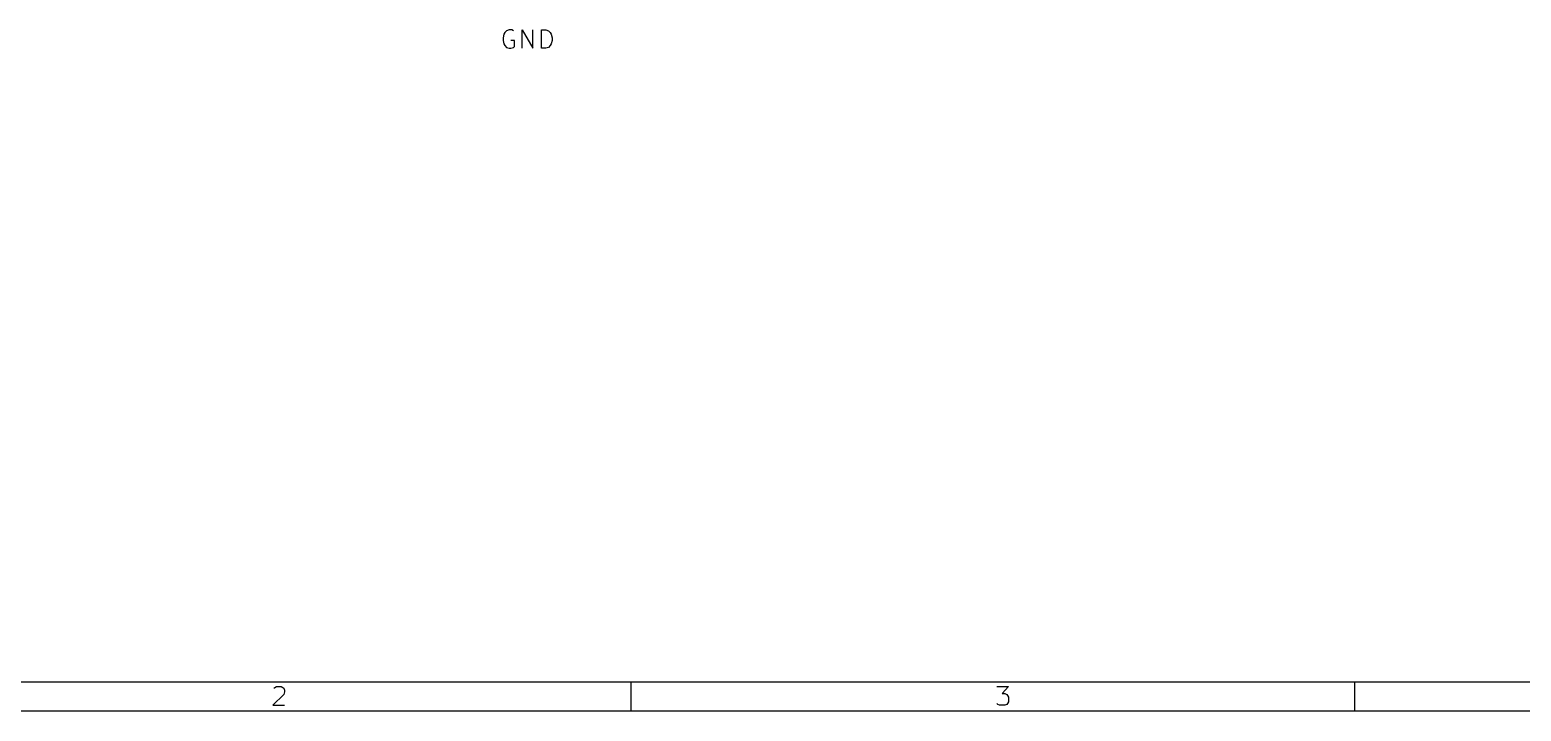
# Model space of a CAD drawing. Extents: x 0.4 to 11.3, y -7.9 to -0.4.
# Drawn here: x 2.696 to 6.752, y -7.874 to -6.023 of the extents above; entities that cross this region are included whole.
import ezdxf

# ---------------------------------------------------------------- set-up
doc = ezdxf.new("R2010")
doc.units = 0
doc.header["$MEASUREMENT"] = 0
doc.layers.add('CYAN2', color=4, linetype='CONTINUOUS')
doc.layers.add('RED2', color=1, linetype='CONTINUOUS')

msp = doc.modelspace()

# ---------------------------------------------------------------- linework, layer by layer
at = {"layer": 'CYAN2', "linetype": 'CONTINUOUS'}
for p, q in [((3.9857, -6.0347), (3.9833, -6.0442)), ((3.9881, -6.0299), (3.9857, -6.0347)), ((3.9929, -6.0252), (3.9881, -6.0299)), ((4, -6.0228), (3.9929, -6.0252)), ((4.0071, -6.0228), (4, -6.0228)), ((4.0119, -6.0252), (4.0071, -6.0228)), ((4.0357, -6.0728), (4.0357, -6.0228)), ((4.0357, -6.0228), (4.0643, -6.0728)), ((4.0643, -6.0728), (4.0643, -6.0228)), ((4.0881, -6.0728), (4.0881, -6.0228)), ((4.0881, -6.0228), (4.1, -6.0228)), ((4.1, -6.0228), (4.1071, -6.0252)), ((4.1071, -6.0252), (4.1119, -6.0299)), ((4.1119, -6.0299), (4.1143, -6.0347)), ((4.1143, -6.0347), (4.1167, -6.0442)), ((3.9833, -6.0442), (3.9833, -6.0514)), ((3.9833, -6.0514), (3.9857, -6.0609)), ((3.9857, -6.0609), (3.9881, -6.0657)), ((3.9881, -6.0657), (3.9929, -6.0704)), ((3.9929, -6.0704), (4, -6.0728)), ((4, -6.0728), (4.0048, -6.0728)), ((4.0143, -6.0514), (4.0048, -6.0514)), ((4.0048, -6.0728), (4.0119, -6.0704)), ((4.0119, -6.0704), (4.0143, -6.068)), ((4.0143, -6.068), (4.0143, -6.0514)), ((4.1, -6.0728), (4.0881, -6.0728)), ((4.1071, -6.0704), (4.1, -6.0728)), ((4.1119, -6.0657), (4.1071, -6.0704)), ((4.1143, -6.0609), (4.1119, -6.0657)), ((4.1167, -6.0514), (4.1143, -6.0609)), ((4.1167, -6.0442), (4.1167, -6.0514))]:
    msp.add_line(p, q, dxfattribs=at)
at = {"layer": 'RED2', "linetype": 'CONTINUOUS'}
for p, q in [((11.2206, -7.7956), (0.4724, -7.7956)), ((3.3601, -7.812), (3.3625, -7.8096)), ((3.3625, -7.8096), (3.3674, -7.8071)), ((3.3674, -7.8071), (3.3796, -7.8071)), ((3.3796, -7.8071), (3.3845, -7.8096)), ((3.3845, -7.8096), (3.3869, -7.812)), ((3.3869, -7.812), (3.3893, -7.8169)), ((3.3893, -7.8217), (3.3869, -7.8291)), ((3.3893, -7.8169), (3.3893, -7.8217)), ((4.3307, -7.7956), (4.3307, -7.8743)), ((5.3262, -7.8071), (5.3578, -7.8071)), ((5.3578, -7.8071), (5.3408, -7.8266)), ((5.3408, -7.8266), (5.3481, -7.8266)), ((5.3481, -7.8266), (5.353, -7.8291)), ((6.2992, -7.7956), (6.2992, -7.8743)), ((3.3869, -7.8291), (3.3576, -7.8583)), ((3.3576, -7.8583), (3.3893, -7.8583)), ((5.3286, -7.8559), (5.3262, -7.8534)), ((5.3335, -7.8583), (5.3286, -7.8559)), ((5.3481, -7.8583), (5.3335, -7.8583)), ((5.353, -7.8559), (5.3481, -7.8583)), ((5.353, -7.8291), (5.3554, -7.8315)), ((5.3554, -7.8534), (5.353, -7.8559)), ((5.3554, -7.8315), (5.3578, -7.8364)), ((5.3578, -7.8486), (5.3554, -7.8534)), ((5.3578, -7.8364), (5.3578, -7.8486)), ((11.2993, -7.8743), (0.3937, -7.8743))]:
    msp.add_line(p, q, dxfattribs=at)

doc.saveas('drawing.dxf')
